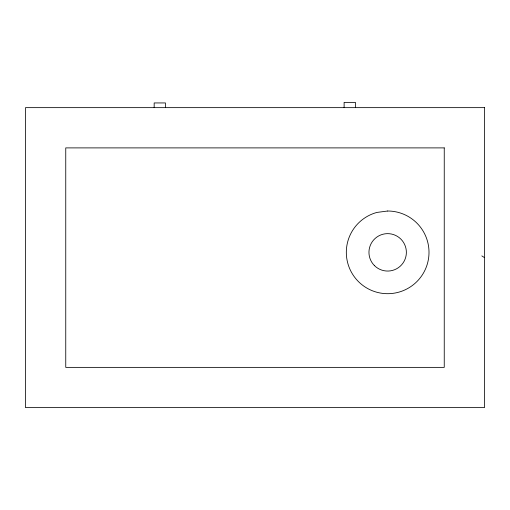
<?xml version="1.0" encoding="UTF-8"?>
<svg xmlns="http://www.w3.org/2000/svg" width="510" height="510" viewBox="0 0 510 510"><rect width="100%" height="100%" fill="white"/><g stroke="black" fill="none" stroke-linecap="round" stroke-linejoin="round"><path stroke-width="0.76" d="M481.842 255.892L484.5 257.633M355.413 107.642L355.413 102.376L344.116 102.376L344.116 107.642M165.463 107.642L165.463 102.943L154.167 102.943L154.167 107.642M387.664 211.012L376.96 212.421A41.335 41.335 0 0 0 355.993 278.919A41.335 41.335 0 0 0 425.13 269.822A41.335 41.335 0 0 0 387.664 211.012M484.5 107.642L25.5 107.642L25.5 407.624L484.5 407.624L484.5 107.642M444.248 147.894L65.752 147.894L65.752 367.372L444.248 367.372L444.248 147.894M374.429 265.582A18.717 18.717 0 0 0 405.737 257.193A18.717 18.717 0 0 0 382.819 234.275A18.717 18.717 0 0 0 374.429 265.582"/></g></svg>
